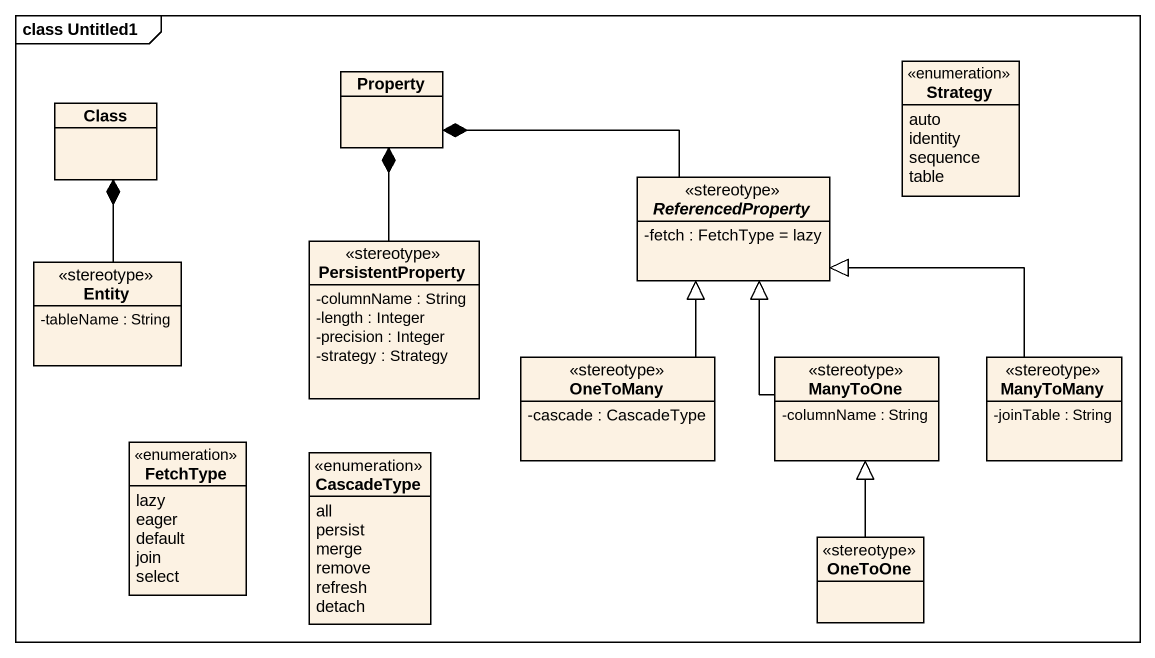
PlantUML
@startuml
mainframe class Untitled1
hide circle
hide empty members
skinparam classAttributeIconSize 0
class Property
enum Strategy {
  auto
  identity
  sequence
  table
}
class "Class" as Class_
abstract class ReferencedProperty <<stereotype>> {
  -fetch : FetchType = lazy
}
class "Entity" as Entity_ <<stereotype>> {
  -tableName : String
}
class PersistentProperty <<stereotype>> {
  -columnName : String
  -length : Integer
  -precision : Integer
  -strategy : Strategy
}
class OneToMany <<stereotype>> {
  -cascade : CascadeType
}
class ManyToOne <<stereotype>> {
  -columnName : String
}
class ManyToMany <<stereotype>> {
  -joinTable : String
}
enum FetchType {
  lazy
  eager
  default
  join
  select
}
enum CascadeType {
  all
  persist
  merge
  remove
  refresh
  detach
}
class OneToOne <<stereotype>>
ReferencedProperty -left-* Property
Entity_ -up-* Class_
PersistentProperty -up-* Property
OneToMany -up-|> ReferencedProperty
ManyToOne -up-|> ReferencedProperty
ManyToMany -left-|> ReferencedProperty
OneToOne -up-|> ManyToOne
@enduml
